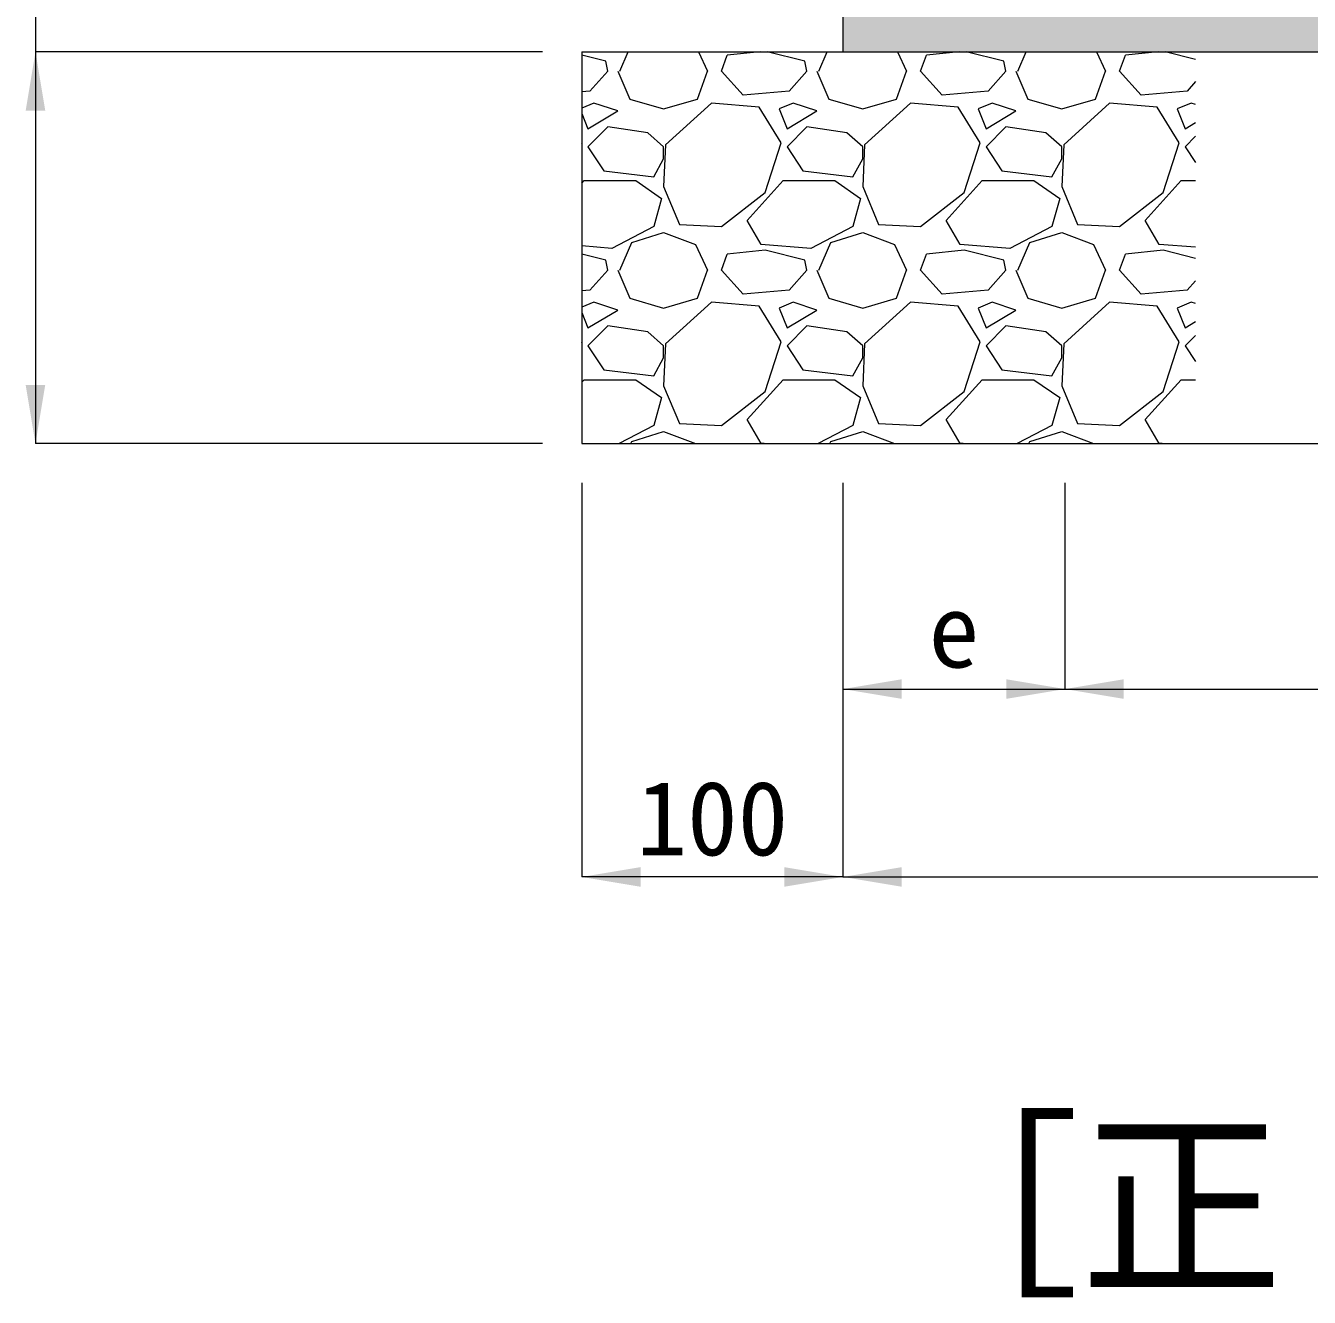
# Model space of a CAD drawing. Units: millimetres, scale not verified. Extents: x 289 to 42849, y -1182 to 27464.
# Drawn here: x 27987.6 to 28479.1, y 3127.7 to 3614.5 of the extents above; entities that cross this region are included whole.
import ezdxf
from ezdxf.enums import TextEntityAlignment as Align

# ---------------------------------------------------------------- set-up
doc = ezdxf.new("R2010")
doc.units = ezdxf.units.MM
doc.header["$LTSCALE"] = 40
for name, color, linetype, lineweight in [('0_2', 7, 'Continuous', 20), ('寸法引出', 7, 'Continuous', 9), ('ﾊｯﾁﾝｸﾞ', 7, 'Continuous', 5)]:
    doc.layers.add(name, color=color, linetype=linetype, lineweight=lineweight)
doc.styles.add('ＭＳ ゴシック', font='')
doc.styles.get('ＭＳ ゴシック').set_extended_font_data('MS Gothic')

# ---------------------------------------------------------------- blocks, each defined once
blk = doc.blocks.new('filled_arrow')
at = {"color": 0, "linetype": 'Continuous', "lineweight": -2}
blk.add_solid([(7.5, 1.25), (0, 0), (7.5, -1.25)], dxfattribs=at)

msp = doc.modelspace()

# ---------------------------------------------------------------- hatches: boundary and pattern name
at = {"layer": 'ﾊｯﾁﾝｸﾞ'}
msp.add_hatch(color=8, dxfattribs=at).paths.add_polyline_path([(28870.55, 3604.53), (28870.55, 3624.52), (28300.55, 3624.52), (28300.55, 3604.53)])

# ---------------------------------------------------------------- linework, layer by layer
at = {"layer": '0_2'}
for p, q in [((28300.55, 3624.52), (28300.55, 3604.53)), ((28200.55, 3604.53), (28970.55, 3604.53)), ((28200.55, 3604.53), (28200.55, 3454.52)), ((28200.55, 3454.52), (28970.55, 3454.52))]:
    msp.add_line(p, q, dxfattribs=at)
at = {"layer": '寸法引出'}
for p, q in [((27991.39, 3669.52), (27991.39, 3559.53)), ((28185.55, 3604.53), (27991.39, 3604.53)), ((27991.39, 3604.53), (27991.39, 3454.52)), ((28185.55, 3604.53), (27991.39, 3604.53)), ((28185.55, 3454.52), (27991.39, 3454.52)), ((28200.55, 3439.52), (28200.55, 3288.66)), ((28300.55, 3439.52), (28300.55, 3360.59)), ((28300.55, 3439.52), (28300.55, 3288.66)), ((28300.55, 3439.52), (28300.55, 3288.66)), ((28385.55, 3439.52), (28385.55, 3360.59)), ((28385.55, 3439.52), (28385.55, 3360.59)), ((28300.55, 3360.59), (28385.55, 3360.59)), ((28385.55, 3360.59), (28785.55, 3360.59)), ((28300.55, 3288.66), (28200.55, 3288.66)), ((28300.55, 3288.66), (28870.55, 3288.66))]:
    msp.add_line(p, q, dxfattribs=at)
at = {"layer": 'ﾊｯﾁﾝｸﾞ'}
for p, q in [((28209.79, 3600.92), (28200.55, 3603.23)), ((28215.12, 3597.11), (28218.3, 3604.53)), ((28245.23, 3604.53), (28248.65, 3597.11)), ((28253.98, 3597.11), (28256.27, 3603.2)), ((28268.83, 3604.53), (28256.27, 3603.2)), ((28285.99, 3600.92), (28271.56, 3604.53)), ((28291.32, 3597.11), (28294.5, 3604.53)), ((28321.43, 3604.53), (28324.85, 3597.11)), ((28330.18, 3597.11), (28332.47, 3603.2)), ((28345.03, 3604.53), (28332.47, 3603.2)), ((28362.19, 3600.92), (28347.76, 3604.53)), ((28367.52, 3597.11), (28370.7, 3604.53)), ((28397.63, 3604.53), (28401.05, 3597.11)), ((28406.38, 3597.11), (28408.67, 3603.2)), ((28421.23, 3604.53), (28408.67, 3603.2)), ((28435.55, 3601.63), (28423.96, 3604.53)), ((28210.55, 3597.11), (28209.79, 3600.92)), ((28286.75, 3597.11), (28285.99, 3600.92)), ((28362.95, 3597.11), (28362.19, 3600.92)), ((28210.55, 3597.11), (28203.69, 3589.49)), ((28214.36, 3597.11), (28218.93, 3586.44)), ((28244.84, 3586.44), (28248.65, 3597.11)), ((28262.37, 3587.96), (28253.98, 3597.11)), ((28286.75, 3597.11), (28279.89, 3589.49)), ((28290.56, 3597.11), (28295.13, 3586.44)), ((28321.04, 3586.44), (28324.85, 3597.11)), ((28338.57, 3587.96), (28330.18, 3597.11)), ((28362.95, 3597.11), (28356.09, 3589.49)), ((28366.76, 3597.11), (28371.33, 3586.44)), ((28397.24, 3586.44), (28401.05, 3597.11)), ((28414.77, 3587.96), (28406.38, 3597.11)), ((28435.55, 3593.11), (28432.29, 3589.49)), ((28203.69, 3589.49), (28200.55, 3589.21)), ((28279.89, 3589.49), (28262.37, 3587.96)), ((28356.09, 3589.49), (28338.57, 3587.96)), ((28432.29, 3589.49), (28414.77, 3587.96)), ((28205.22, 3584.92), (28200.55, 3582.91)), ((28214.36, 3581.87), (28205.22, 3584.92)), ((28218.93, 3586.44), (28231.89, 3582.63)), ((28231.89, 3582.63), (28244.84, 3586.44)), ((28250.17, 3584.92), (28232.65, 3568.91)), ((28268.46, 3583.39), (28250.17, 3584.92)), ((28276.84, 3569.68), (28268.46, 3583.39)), ((28281.42, 3584.92), (28276.08, 3582.63)), ((28290.56, 3581.87), (28281.42, 3584.92)), ((28295.13, 3586.44), (28308.09, 3582.63)), ((28308.09, 3582.63), (28321.04, 3586.44)), ((28326.37, 3584.92), (28308.85, 3568.91)), ((28344.66, 3583.39), (28326.37, 3584.92)), ((28353.04, 3569.68), (28344.66, 3583.39)), ((28357.62, 3584.92), (28352.28, 3582.63)), ((28366.76, 3581.87), (28357.62, 3584.92)), ((28371.33, 3586.44), (28384.29, 3582.63)), ((28384.29, 3582.63), (28397.24, 3586.44)), ((28402.57, 3584.92), (28385.05, 3568.91)), ((28420.86, 3583.39), (28402.57, 3584.92)), ((28429.24, 3569.68), (28420.86, 3583.39)), ((28433.82, 3584.92), (28428.48, 3582.63)), ((28435.55, 3584.34), (28433.82, 3584.92)), ((28200.55, 3580.96), (28202.93, 3575.01)), ((28202.93, 3575.01), (28214.36, 3581.87)), ((28276.08, 3582.63), (28279.13, 3575.01)), ((28279.13, 3575.01), (28290.56, 3581.87)), ((28352.28, 3582.63), (28355.33, 3575.01)), ((28355.33, 3575.01), (28366.76, 3581.87)), ((28428.48, 3582.63), (28431.53, 3575.01)), ((28210.55, 3575.77), (28202.93, 3568.15)), ((28225.79, 3573.49), (28210.55, 3575.77)), ((28231.89, 3568.15), (28225.79, 3573.49)), ((28286.75, 3575.77), (28279.13, 3568.15)), ((28301.99, 3573.49), (28286.75, 3575.77)), ((28308.09, 3568.15), (28301.99, 3573.49)), ((28362.95, 3575.77), (28355.33, 3568.15)), ((28378.19, 3573.49), (28362.95, 3575.77)), ((28384.29, 3568.15), (28378.19, 3573.49)), ((28431.53, 3575.01), (28435.55, 3577.42)), ((28200.64, 3569.68), (28200.55, 3569.83)), ((28200.55, 3569.38), (28200.64, 3569.68)), ((28202.93, 3568.15), (28209.03, 3559.01)), ((28232.65, 3568.91), (28231.89, 3552.91)), ((28231.89, 3563.58), (28231.89, 3568.15)), ((28270.75, 3550.63), (28276.84, 3569.68)), ((28279.13, 3568.15), (28285.23, 3559.01)), ((28308.85, 3568.91), (28308.09, 3552.91)), ((28308.09, 3563.58), (28308.09, 3568.15)), ((28346.95, 3550.63), (28353.04, 3569.68)), ((28355.33, 3568.15), (28361.43, 3559.01)), ((28385.05, 3568.91), (28384.29, 3552.91)), ((28384.29, 3563.58), (28384.29, 3568.15)), ((28423.15, 3550.63), (28429.24, 3569.68)), ((28435.55, 3572.17), (28431.53, 3568.15)), ((28431.53, 3568.15), (28435.55, 3562.12)), ((28228.08, 3556.72), (28231.89, 3563.58)), ((28304.28, 3556.72), (28308.09, 3563.58)), ((28380.48, 3556.72), (28384.29, 3563.58)), ((28209.03, 3559.01), (28228.08, 3556.72)), ((28285.23, 3559.01), (28304.28, 3556.72)), ((28361.43, 3559.01), (28380.48, 3556.72)), ((28200.55, 3554.24), (28201.41, 3555.2)), ((28201.41, 3555.2), (28221.22, 3555.2)), ((28221.22, 3555.2), (28231.12, 3548.34)), ((28263.89, 3539.96), (28277.61, 3555.2)), ((28277.61, 3555.2), (28297.42, 3555.2)), ((28297.42, 3555.2), (28307.32, 3548.34)), ((28340.09, 3539.96), (28353.81, 3555.2)), ((28353.81, 3555.2), (28373.62, 3555.2)), ((28373.62, 3555.2), (28383.52, 3548.34)), ((28416.29, 3539.96), (28430.01, 3555.2)), ((28430.01, 3555.2), (28435.55, 3555.2)), ((28231.12, 3548.34), (28228.08, 3537.67)), ((28231.89, 3552.91), (28237.98, 3538.43)), ((28253.98, 3537.67), (28270.75, 3550.63)), ((28307.32, 3548.34), (28304.28, 3537.67)), ((28308.09, 3552.91), (28314.18, 3538.43)), ((28330.18, 3537.67), (28346.95, 3550.63)), ((28383.52, 3548.34), (28380.48, 3537.67)), ((28384.29, 3552.91), (28390.38, 3538.43)), ((28406.38, 3537.67), (28423.15, 3550.63)), ((28269.22, 3530.81), (28263.89, 3539.96)), ((28345.42, 3530.81), (28340.09, 3539.96)), ((28421.62, 3530.81), (28416.29, 3539.96)), ((28228.08, 3537.67), (28212.07, 3529.29)), ((28219.69, 3531.58), (28231.89, 3535.39)), ((28231.89, 3535.39), (28244.08, 3530.81)), ((28237.98, 3538.43), (28253.98, 3537.67)), ((28304.28, 3537.67), (28288.27, 3529.29)), ((28295.89, 3531.58), (28308.09, 3535.39)), ((28308.09, 3535.39), (28320.28, 3530.81)), ((28314.18, 3538.43), (28330.18, 3537.67)), ((28380.48, 3537.67), (28364.47, 3529.29)), ((28372.09, 3531.58), (28384.29, 3535.39)), ((28384.29, 3535.39), (28396.48, 3530.81)), ((28390.38, 3538.43), (28406.38, 3537.67)), ((28212.07, 3529.29), (28200.55, 3530.21)), ((28215.12, 3520.91), (28219.69, 3531.58)), ((28244.08, 3530.81), (28248.65, 3520.91)), ((28288.27, 3529.29), (28269.22, 3530.81)), ((28291.32, 3520.91), (28295.89, 3531.58)), ((28320.28, 3530.81), (28324.85, 3520.91)), ((28364.47, 3529.29), (28345.42, 3530.81)), ((28367.52, 3520.91), (28372.09, 3531.58)), ((28396.48, 3530.81), (28401.05, 3520.91)), ((28435.55, 3529.7), (28421.62, 3530.81)), ((28209.79, 3524.72), (28200.55, 3527.03)), ((28210.55, 3520.91), (28209.79, 3524.72)), ((28253.98, 3520.91), (28256.27, 3527)), ((28270.75, 3528.53), (28256.27, 3527)), ((28285.99, 3524.72), (28270.75, 3528.53)), ((28286.75, 3520.91), (28285.99, 3524.72)), ((28330.18, 3520.91), (28332.47, 3527)), ((28346.95, 3528.53), (28332.47, 3527)), ((28362.19, 3524.72), (28346.95, 3528.53)), ((28362.95, 3520.91), (28362.19, 3524.72)), ((28406.38, 3520.91), (28408.67, 3527)), ((28423.15, 3528.53), (28408.67, 3527)), ((28435.55, 3525.43), (28423.15, 3528.53)), ((28210.55, 3520.91), (28203.69, 3513.29)), ((28214.36, 3520.91), (28218.93, 3510.24)), ((28244.84, 3510.24), (28248.65, 3520.91)), ((28262.37, 3511.76), (28253.98, 3520.91)), ((28286.75, 3520.91), (28279.89, 3513.29)), ((28290.56, 3520.91), (28295.13, 3510.24)), ((28321.04, 3510.24), (28324.85, 3520.91)), ((28338.57, 3511.76), (28330.18, 3520.91)), ((28362.95, 3520.91), (28356.09, 3513.29)), ((28366.76, 3520.91), (28371.33, 3510.24)), ((28397.24, 3510.24), (28401.05, 3520.91)), ((28414.77, 3511.76), (28406.38, 3520.91)), ((28435.55, 3516.91), (28432.29, 3513.29)), ((28203.69, 3513.29), (28200.55, 3513.01)), ((28218.93, 3510.24), (28231.89, 3506.43)), ((28231.89, 3506.43), (28244.84, 3510.24)), ((28279.89, 3513.29), (28262.37, 3511.76)), ((28295.13, 3510.24), (28308.09, 3506.43)), ((28308.09, 3506.43), (28321.04, 3510.24)), ((28356.09, 3513.29), (28338.57, 3511.76)), ((28371.33, 3510.24), (28384.29, 3506.43)), ((28384.29, 3506.43), (28397.24, 3510.24)), ((28432.29, 3513.29), (28414.77, 3511.76)), ((28205.22, 3508.72), (28200.55, 3506.71)), ((28200.55, 3504.76), (28202.93, 3498.81)), ((28202.93, 3498.81), (28214.36, 3505.67)), ((28214.36, 3505.67), (28205.22, 3508.72)), ((28250.17, 3508.72), (28232.65, 3492.71)), ((28268.46, 3507.19), (28250.17, 3508.72)), ((28276.84, 3493.48), (28268.46, 3507.19)), ((28281.42, 3508.72), (28276.08, 3506.43)), ((28276.08, 3506.43), (28279.13, 3498.81)), ((28279.13, 3498.81), (28290.56, 3505.67)), ((28290.56, 3505.67), (28281.42, 3508.72)), ((28326.37, 3508.72), (28308.85, 3492.71)), ((28344.66, 3507.19), (28326.37, 3508.72)), ((28353.04, 3493.48), (28344.66, 3507.19)), ((28357.62, 3508.72), (28352.28, 3506.43)), ((28352.28, 3506.43), (28355.33, 3498.81)), ((28355.33, 3498.81), (28366.76, 3505.67)), ((28366.76, 3505.67), (28357.62, 3508.72)), ((28402.57, 3508.72), (28385.05, 3492.71)), ((28420.86, 3507.19), (28402.57, 3508.72)), ((28429.24, 3493.48), (28420.86, 3507.19)), ((28433.82, 3508.72), (28428.48, 3506.43)), ((28428.48, 3506.43), (28431.53, 3498.81)), ((28435.55, 3508.14), (28433.82, 3508.72)), ((28210.55, 3499.57), (28202.93, 3491.95)), ((28225.79, 3497.29), (28210.55, 3499.57)), ((28286.75, 3499.57), (28279.13, 3491.95)), ((28301.99, 3497.29), (28286.75, 3499.57)), ((28362.95, 3499.57), (28355.33, 3491.95)), ((28378.19, 3497.29), (28362.95, 3499.57)), ((28431.53, 3498.81), (28435.55, 3501.22)), ((28231.89, 3491.95), (28225.79, 3497.29)), ((28308.09, 3491.95), (28301.99, 3497.29)), ((28384.29, 3491.95), (28378.19, 3497.29)), ((28435.55, 3495.97), (28431.53, 3491.95)), ((28200.64, 3493.48), (28200.55, 3493.63)), ((28200.55, 3493.18), (28200.64, 3493.48)), ((28202.93, 3491.95), (28209.03, 3482.81)), ((28232.65, 3492.71), (28231.89, 3476.71)), ((28231.89, 3487.38), (28231.89, 3491.95)), ((28270.75, 3474.43), (28276.84, 3493.48)), ((28279.13, 3491.95), (28285.23, 3482.81)), ((28308.85, 3492.71), (28308.09, 3476.71)), ((28308.09, 3487.38), (28308.09, 3491.95)), ((28346.95, 3474.43), (28353.04, 3493.48)), ((28355.33, 3491.95), (28361.43, 3482.81)), ((28385.05, 3492.71), (28384.29, 3476.71)), ((28384.29, 3487.38), (28384.29, 3491.95)), ((28423.15, 3474.43), (28429.24, 3493.48)), ((28431.53, 3491.95), (28435.55, 3485.92)), ((28228.08, 3480.52), (28231.89, 3487.38)), ((28304.28, 3480.52), (28308.09, 3487.38)), ((28380.48, 3480.52), (28384.29, 3487.38)), ((28209.03, 3482.81), (28228.08, 3480.52)), ((28285.23, 3482.81), (28304.28, 3480.52)), ((28361.43, 3482.81), (28380.48, 3480.52)), ((28200.55, 3478.04), (28201.41, 3479)), ((28201.41, 3479), (28221.22, 3479)), ((28221.22, 3479), (28231.12, 3472.14)), ((28231.89, 3476.71), (28237.98, 3462.23)), ((28263.89, 3463.76), (28277.61, 3479)), ((28277.61, 3479), (28297.42, 3479)), ((28297.42, 3479), (28307.32, 3472.14)), ((28308.09, 3476.71), (28314.18, 3462.23)), ((28340.09, 3463.76), (28353.81, 3479)), ((28353.81, 3479), (28373.62, 3479)), ((28373.62, 3479), (28383.52, 3472.14)), ((28384.29, 3476.71), (28390.38, 3462.23)), ((28416.29, 3463.76), (28430.01, 3479)), ((28430.01, 3479), (28435.55, 3479)), ((28231.12, 3472.14), (28228.08, 3461.47)), ((28253.98, 3461.47), (28270.75, 3474.43)), ((28307.32, 3472.14), (28304.28, 3461.47)), ((28330.18, 3461.47), (28346.95, 3474.43)), ((28383.52, 3472.14), (28380.48, 3461.47)), ((28406.38, 3461.47), (28423.15, 3474.43)), ((28228.08, 3461.47), (28214.82, 3454.52)), ((28237.98, 3462.23), (28253.98, 3461.47)), ((28269.22, 3454.61), (28263.89, 3463.76)), ((28304.28, 3461.47), (28291.02, 3454.52)), ((28314.18, 3462.23), (28330.18, 3461.47)), ((28345.42, 3454.61), (28340.09, 3463.76)), ((28380.48, 3461.47), (28367.22, 3454.52)), ((28390.38, 3462.23), (28406.38, 3461.47)), ((28421.62, 3454.61), (28416.29, 3463.76)), ((28219.33, 3454.52), (28219.69, 3455.38)), ((28219.69, 3455.38), (28231.89, 3459.19)), ((28231.89, 3459.19), (28244.08, 3454.61)), ((28295.53, 3454.52), (28295.89, 3455.38)), ((28295.89, 3455.38), (28308.09, 3459.19)), ((28308.09, 3459.19), (28320.28, 3454.61)), ((28371.73, 3454.52), (28372.09, 3455.38)), ((28372.09, 3455.38), (28384.29, 3459.19)), ((28384.29, 3459.19), (28396.48, 3454.61)), ((28244.08, 3454.61), (28244.12, 3454.52)), ((28270.33, 3454.52), (28269.22, 3454.61)), ((28320.28, 3454.61), (28320.32, 3454.52)), ((28346.53, 3454.52), (28345.42, 3454.61)), ((28396.48, 3454.61), (28396.52, 3454.52)), ((28422.73, 3454.52), (28421.62, 3454.61))]:
    msp.add_line(p, q, dxfattribs=at)

# ---------------------------------------------------------------- block references
at = {"layer": '寸法引出', "xscale": 3, "yscale": 3}
for p, rotation in [((27991.39, 3604.53), 270), ((27991.39, 3604.53), 270), ((27991.39, 3454.52), 90), ((28385.55, 3360.59), 180), ((28300.55, 3288.66), 180)]:
    msp.add_blockref('filled_arrow', p, dxfattribs=dict(at, rotation=rotation))
for p in [(28300.55, 3360.59), (28385.55, 3360.59), (28200.55, 3288.66), (28300.55, 3288.66)]:
    msp.add_blockref('filled_arrow', p, dxfattribs=at)

# ---------------------------------------------------------------- texts
at = {"layer": '0_2', "style": 'ＭＳ ゴシック'}
msp.add_text('［正\u3000面\u3000図］', height=56.96, dxfattribs=at).set_placement((28585.55, 3117.33), align=Align.BOTTOM_CENTER)
at = {"layer": '寸法引出', "style": 'ＭＳ ゴシック'}
for s, p in [('e', (28343.05, 3383.09)), ('100', (28250.55, 3311.16))]:
    msp.add_text(s, height=28.48, dxfattribs=at).set_placement(p, align=Align.MIDDLE_CENTER)

doc.saveas('drawing.dxf')
